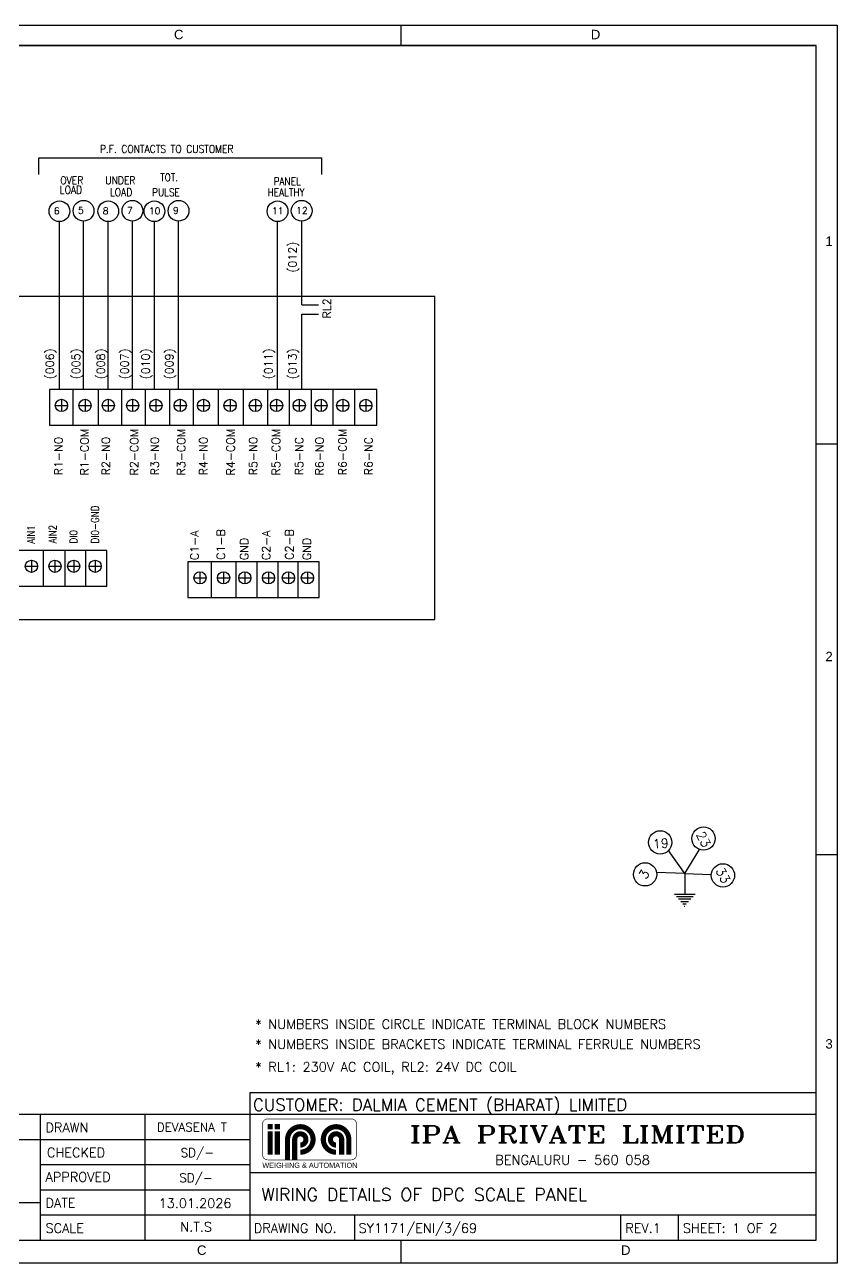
# Model space of a CAD drawing. Header units: inches. Extents: x 784 to 2184505, y 7 to 371504.
# Drawn here: x 1304381 to 1364373, y 102788 to 194290 of the extents above; entities that cross this region are included whole.
import ezdxf

# ---------------------------------------------------------------- set-up
doc = ezdxf.new("R2010")
doc.units = ezdxf.units.IN
doc.header["$MEASUREMENT"] = 0
doc.layers.add('Object', color=2, linetype='Continuous', lineweight=30)
doc.layers.add('SHEET', color=10, linetype='Continuous')
doc.styles.add('R_RomanS', font='romans.shx', dxfattribs={"width": 0.85})
doc.styles.add('ROMAMC', font='romanc.shx', dxfattribs={"height": 7})
doc.styles.add('ROMANC', font='romanc.shx', dxfattribs={"height": 5})
doc.styles.add('ROMAND', font='romand', dxfattribs={"height": 3})
doc.styles.add('ROMANS', font='romans')
doc.styles.add('ROMANT', font='romant', dxfattribs={"width": 1.3, "height": 4})
doc.styles.get("Standard").update_dxf_attribs({"font": 'arial.ttf'})

msp = doc.modelspace()

# ---------------------------------------------------------------- linework, layer by layer
for p, q in [((1305414.60313, 184458.08708, 8472.23936), (1326307.54719, 184458.08708, 8472.23936)), ((1324827.39266, 173587.76522, 4788732.06887), (1326071.22536, 173587.76522, 4788732.06887)), ((1324827.39266, 172913.83837, 4788732.06887), (1326071.22536, 172913.83837, 4788732.06887)), ((1307086.19008, 166620.36377, 2121632.24055), (1307086.19008, 165717.7451, 2121632.24055)), ((1307920.06293, 167338.96226, 6673.9574), (1307920.06293, 164704.04513, 6673.9574)), ((1308829.52909, 166620.36377, 2121632.24055), (1308829.52909, 165717.7451, 2121632.24055)), ((1309801.99394, 167338.96226, 6673.9574), (1309801.99394, 164704.04513, 6673.9574)), ((1310548.27568, 166620.36377, 2121632.24055), (1310548.27568, 165717.7451, 2121632.24055)), ((1311529.47458, 167338.96226, 6673.9574), (1311529.47458, 164704.04513, 6673.9574)), ((1312345.03434, 166620.36377, 2121632.24055), (1312345.03434, 165717.7451, 2121632.24055)), ((1313258.9153, 167338.96226, 6673.9574), (1313258.9153, 164704.04513, 6673.9574)), ((1314064.86845, 166620.36377, 2121632.24055), (1314064.86845, 165717.7451, 2121632.24055)), ((1315074.07174, 167338.96226, 6673.9574), (1315074.07174, 164704.04513, 6673.9574)), ((1315863.07866, 166620.36377, 2121632.24055), (1315863.07866, 165717.7451, 2121632.24055)), ((1316825.59122, 167338.96226, 6673.9574), (1316825.59122, 164704.04513, 6673.9574)), ((1317575.03174, 166620.36377, 2121632.24055), (1317575.03174, 165717.7451, 2121632.24055)), ((1318669.96757, 167338.96226, 6673.9574), (1318669.96757, 164704.04513, 6673.9574)), ((1319540.01263, 166620.36377, 2121632.24055), (1319540.01263, 165717.7451, 2121632.24055)), ((1320518.78629, 167338.96226, 6673.9574), (1320518.78629, 164704.04513, 6673.9574)), ((1321406.88459, 166620.36377, 2121632.24055), (1321406.88459, 165717.7451, 2121632.24055)), ((1322307.23291, 167338.96226, 6673.9574), (1322307.23291, 164704.04513, 6673.9574)), ((1322973.38517, 166620.36377, 2121632.24055), (1322973.38517, 165717.7451, 2121632.24055)), ((1323911.84835, 167338.96226, 6673.9574), (1323911.84835, 164704.04513, 6673.9574)), ((1324649.94962, 166620.36377, 2121632.24055), (1324649.94962, 165717.7451, 2121632.24055)), ((1325516.46379, 167338.96226, 6673.9574), (1325516.46379, 164704.04513, 6673.9574)), ((1326254.56506, 166620.36377, 2121632.24055), (1326254.56506, 165717.7451, 2121632.24055)), ((1327121.07923, 167338.96226, 6673.9574), (1327121.07923, 164704.04513, 6673.9574)), ((1327859.1805, 166620.36377, 2121632.24055), (1327859.1805, 165717.7451, 2121632.24055)), ((1328725.69467, 167338.96226, 6673.9574), (1328725.69467, 164704.04513, 6673.9574)), ((1329566.0316, 166620.36377, 2121632.24055), (1329566.0316, 165717.7451, 2121632.24055)), ((1306634.88074, 166169.05443, 2121632.24055), (1307537.49941, 166169.05443, 2121632.24055)), ((1308378.21976, 166169.05443, 2121632.24055), (1309280.83843, 166169.05443, 2121632.24055)), ((1310096.96634, 166169.05443, 2121632.24055), (1310999.58501, 166169.05443, 2121632.24055)), ((1311893.72501, 166169.05443, 2121632.24055), (1312796.34368, 166169.05443, 2121632.24055)), ((1313613.55911, 166169.05443, 2121632.24055), (1314516.17779, 166169.05443, 2121632.24055)), ((1315411.76933, 166169.05443, 2121632.24055), (1316314.388, 166169.05443, 2121632.24055)), ((1317123.7224, 166169.05443, 2121632.24055), (1318026.34107, 166169.05443, 2121632.24055)), ((1319088.7033, 166169.05443, 2121632.24055), (1319991.32197, 166169.05443, 2121632.24055)), ((1320955.57526, 166169.05443, 2121632.24055), (1321858.19393, 166169.05443, 2121632.24055)), ((1322522.07584, 166169.05443, 2121632.24055), (1323424.69451, 166169.05443, 2121632.24055)), ((1324198.64029, 166169.05443, 2121632.24055), (1325101.25896, 166169.05443, 2121632.24055)), ((1325803.25572, 166169.05443, 2121632.24055), (1326705.8744, 166169.05443, 2121632.24055)), ((1327407.87116, 166169.05443, 2121632.24055), (1328310.48983, 166169.05443, 2121632.24055)), ((1329114.72226, 166169.05443, 2121632.24055), (1330017.34093, 166169.05443, 2121632.24055)), ((1317317.76293, 153882.96731, 2022452.91926), (1317317.76293, 152980.34863, 2022452.91926)), ((1318151.63579, 154601.5658, -92505.36388), (1318151.63579, 151966.64867, -92505.36388)), ((1319061.10195, 153882.96731, 2022452.91926), (1319061.10195, 152980.34863, 2022452.91926)), ((1319966.79223, 154601.5658, -92505.36388), (1319966.79223, 151966.64867, -92505.36388)), ((1320632.94449, 153882.96731, 2022452.91926), (1320632.94449, 152980.34863, 2022452.91926)), ((1321504.63311, 154601.5658, -92505.36388), (1321504.63311, 151966.64867, -92505.36388)), ((1322376.28351, 153882.96731, 2022452.91926), (1322376.28351, 152980.34863, 2022452.91926)), ((1323077.76869, 154601.5658, -92505.36388), (1323077.76869, 151966.64867, -92505.36388)), ((1323848.57706, 153882.96731, 2022452.91926), (1323848.57706, 152980.34863, 2022452.91926)), ((1324549.56343, 154601.5658, 2022452.91926), (1324549.56343, 151966.64867, 2022452.91926)), ((1325251.0104, 153882.96731, 4137411.2024), (1325251.0104, 152980.34863, 4137411.2024)), ((1316866.4536, 153431.65797, 2022452.91926), (1317769.07227, 153431.65797, 2022452.91926)), ((1318609.79261, 153431.65797, 2022452.91926), (1319512.41128, 153431.65797, 2022452.91926)), ((1320181.63516, 153431.65797, 2022452.91926), (1321084.25383, 153431.65797, 2022452.91926)), ((1321924.97417, 153431.65797, 2022452.91926), (1322827.59284, 153431.65797, 2022452.91926)), ((1323397.26773, 153431.65797, 2022452.91926), (1324299.8864, 153431.65797, 2022452.91926)), ((1324799.70107, 153431.65797, 4137411.2024), (1325702.31974, 153431.65797, 4137411.2024))]:
    msp.add_line(p, q)
at = {"color": 0}
for p, q in [((1305414.60313, 183215.49262, 8472.23936), (1305414.60313, 184458.08708, 8472.23936)), ((1326307.54719, 183215.49262, 8472.23936), (1326307.54719, 184458.08708, 8472.23936)), ((1306938.18417, 167338.96226, 4788732.06887), (1306938.18417, 179744.32896, 4788732.06887)), ((1308720.10111, 167338.96226, 4788732.06887), (1308720.10111, 179783.36192, 4788732.06887)), ((1310547.74498, 167338.96226, 4788732.06887), (1310547.74498, 179744.32896, 4788732.06887)), ((1312329.66192, 167338.96226, 4788732.06887), (1312329.66192, 179783.36192, 4788732.06887)), ((1313952.91515, 167338.96226, 4788732.06887), (1313952.91515, 179744.32896, 4788732.06887)), ((1315734.83209, 167338.96226, 4788732.06887), (1315734.83209, 179783.36192, 4788732.06887)), ((1323045.47572, 167338.96226, 4788732.06887), (1323045.47572, 179744.32896, 4788732.06887)), ((1324827.39266, 173587.76522, 4788732.06887), (1324827.39266, 179783.36192, 4788732.06887)), ((1324827.39266, 167338.96226, 4788732.06887), (1324827.39266, 172913.83837, 4788732.06887)), ((1304869.51875, 154731.4005, 1071997.05253), (1304869.51875, 153829.54929, 1071997.05253)), ((1305740.46619, 155449.38799, -1041162.94866), (1305740.46619, 152816.71124, -1041162.94866)), ((1306611.37545, 154731.4005, 1071997.05253), (1306611.37545, 153829.54929, 1071997.05253)), ((1307326.87924, 155449.38799, 1071997.05253), (1307326.87924, 152816.71124, 1071997.05253)), ((1307992.46509, 154731.4005, 3185157.05371), (1307992.46509, 153829.54929, 3185157.05371)), ((1308863.41254, 155449.38799, 1071997.05253), (1308863.41254, 152816.71124, 1071997.05253)), ((1309578.87814, 154731.4005, 5298317.0549), (1309578.87814, 153829.54929, 5298317.0549)), ((1304418.59314, 154280.4749, 1071997.05253), (1305320.44435, 154280.4749, 1071997.05253)), ((1306160.44985, 154280.4749, 1071997.05253), (1307062.30106, 154280.4749, 1071997.05253)), ((1307541.53949, 154280.4749, 3185157.05371), (1308443.39069, 154280.4749, 3185157.05371)), ((1309127.95254, 154280.4749, 5298317.0549), (1310029.80374, 154280.4749, 5298317.0549)), ((1353115.46797, 131581.22173, 6061.45786), (1351915.4771, 133279.82828, 6061.45786)), ((1353115.46797, 131581.22173, 6061.45786), (1354194.40933, 133359.17783, 6061.45786)), ((1353115.46797, 131581.22173, 6061.45786), (1351036.749, 131645.79532, 6061.45786)), ((1353115.46797, 131581.22173, 6061.45786), (1353115.46797, 130056.95514, 6061.45786)), ((1353115.46797, 131581.22173, 6061.45786), (1355077.00677, 131521.03612, 6061.45786)), ((1352353.69558, 130056.95514, 6061.45786), (1353877.24036, 130056.95514, 6061.45786)), ((1352353.69558, 130056.95514, 6061.45786), (1353877.24036, 130056.95514, 6061.45786)), ((1352494.66026, 129894.1523, 6061.45786), (1353728.31686, 129894.1523, 6061.45786)), ((1352649.86177, 129714.90709, 6061.45786), (1353564.35274, 129714.90709, 6061.45786)), ((1352819.8442, 129518.59108, 6061.45786), (1353384.77315, 129518.59108, 6061.45786)), ((1352975.0474, 129339.34391, 6061.45786), (1353220.80724, 129339.34391, 6061.45786)), ((1353072.45857, 129177.16948, 6061.45786), (1353115.46797, 129177.16948, 6061.45786))]:
    msp.add_line(p, q, dxfattribs=at)
for points, elevation in [([(1334652.18888, 174201.09026), (1264634.68264, 174201.09026), (1264634.68264, 150357.16706), (1334652.18888, 150357.16706)], 6673.9574), ([(1330381.53612, 167338.96226), (1306197.73368, 167338.96226), (1306197.73368, 164704.04513), (1330381.53612, 164704.04513)], 2121632.24055), ([(1326122.69902, 154601.5658), (1316429.30654, 154601.5658), (1316429.30654, 151966.64867), (1326122.69902, 151966.64867)], 2022452.91926)]:
    msp.add_lwpolyline(points, close=True, dxfattribs=dict(elevation=elevation))
at = {"color": 0, "elevation": 1071997.05253}
msp.add_lwpolyline([(1310449.82558, 155449.38799), (1300669.45501, 155449.38799), (1300669.45501, 152816.71124), (1310449.82558, 152816.71124)], close=True, dxfattribs=at)
for centre in [(1307086.19008, 166169.05443, 2121632.24055), (1308829.52909, 166169.05443, 2121632.24055), (1310548.27568, 166169.05443, 2121632.24055), (1312345.03434, 166169.05443, 2121632.24055), (1314064.86845, 166169.05443, 2121632.24055), (1315863.07866, 166169.05443, 2121632.24055), (1317575.03174, 166169.05443, 2121632.24055), (1319540.01263, 166169.05443, 2121632.24055), (1321406.88459, 166169.05443, 2121632.24055), (1322973.38517, 166169.05443, 2121632.24055), (1324649.94962, 166169.05443, 2121632.24055), (1326254.56506, 166169.05443, 2121632.24055), (1327859.1805, 166169.05443, 2121632.24055), (1329566.0316, 166169.05443, 2121632.24055), (1317317.76293, 153431.65797, 2022452.91926), (1319061.10195, 153431.65797, 2022452.91926), (1320632.94449, 153431.65797, 2022452.91926), (1322376.28351, 153431.65797, 2022452.91926), (1323848.57706, 153431.65797, 2022452.91926), (1325251.0104, 153431.65797, 4137411.2024)]:
    msp.add_circle(centre, 451.30934)
at = {"color": 0}
for centre in [(1304869.51875, 154280.4749, 1071997.05253), (1306611.37545, 154280.4749, 1071997.05253), (1307992.46509, 154280.4749, 3185157.05371), (1309578.87814, 154280.4749, 5298317.0549)]:
    msp.add_circle(centre, 450.9256, dxfattribs=at)
at = {"layer": 'SHEET', "color": 0, "linetype": 'Continuous'}
for p, q in [((1332169.84369, 192748.30624, 12132.91572), (1332169.84369, 194289.66212, 12132.91572)), ((1364367.65306, 163305.72163, 12132.91572), (1362824.38373, 163305.96783, 12132.91572))]:
    msp.add_line(p, q, dxfattribs=at)
at = {"layer": 'SHEET', "color": 124, "linetype": 'Continuous', "true_color": 0x00a183}
for p, q in [((1242064.07449, 192748.30624, 12132.91572), (1362824.38373, 192748.30624, 12132.91572)), ((1242064.07449, 192748.30624, 12132.91572), (1362824.38373, 192748.30624, 12132.91572)), ((1242064.07449, 192748.30624, 12132.91572), (1362824.38373, 192748.30624, 12132.91572)), ((1362824.38373, 192748.30624, 12132.91572), (1242064.07449, 192748.30624, 12132.91572)), ((1362824.38373, 104500.38795, 12132.91572), (1362824.38373, 192748.30624, 12132.91572)), ((1364362.8121, 132960.8238, 12132.91572), (1362824.38373, 132961.06923, 12132.91572)), ((1321022.73822, 113789.64251, 12132.91572), (1321022.73822, 115406.58465, 12132.91572)), ((1321022.73822, 115406.58465, 12132.91572), (1362824.38373, 115406.58465, 12132.91572)), ((1321022.73822, 113789.64251, 12132.91572), (1321022.73822, 115406.58465, 12132.91572)), ((1242064.07449, 113789.64251, 12132.91572), (1362824.38373, 113789.64251, 12132.91572)), ((1242064.07449, 113789.64251, 12132.91572), (1362824.38373, 113789.64251, 12132.91572)), ((1305540.6473, 104500.38795, 12132.91572), (1305540.6473, 113789.64251, 12132.91572)), ((1313281.69276, 104500.38795, 12132.91572), (1313281.69276, 113789.64251, 12132.91572)), ((1321022.73822, 104500.38795, 12132.91572), (1321022.73822, 113789.64251, 12132.91572)), ((1291606.76546, 111931.7916, 12132.91572), (1321022.73822, 111931.7916, 12132.91572)), ((1305540.6473, 110073.94069, 12132.91572), (1321022.73822, 110073.94069, 12132.91572)), ((1321022.73822, 109480.92935, 12132.91572), (1362824.38373, 109480.92935, 12132.91572)), ((1305540.6473, 108216.08977, 12132.91572), (1321022.73822, 108216.08977, 12132.91572)), ((1291606.76546, 107287.16432, 12132.91572), (1305540.6473, 107287.16432, 12132.91572)), ((1305540.6473, 106358.23886, 12132.91572), (1362824.38373, 106358.23886, 12132.91572)), ((1328763.78369, 104500.38795, 12132.91572), (1328763.78369, 106358.23886, 12132.91572)), ((1348392.31102, 104500.38795, 12132.91572), (1348392.31102, 106358.23886, 12132.91572)), ((1352642.14874, 104500.38795, 12132.91572), (1352642.14874, 106358.23886, 12132.91572)), ((1242064.07449, 104500.38795, 12132.91572), (1362824.38373, 104500.38795, 12132.91572)), ((1332169.84369, 102788.47582, 12132.91572), (1332169.84369, 104500.38795, 12132.91572))]:
    msp.add_line(p, q, dxfattribs=at)
at = {"layer": 'SHEET', "color": 124, "linetype": 'Continuous', "true_color": 0x00a183, "elevation": 12132.91572}
msp.add_lwpolyline([(1364372.59282, 102788.47582), (1235871.23812, 102788.47582), (1235871.23812, 194269.90309), (1364372.59282, 194269.90309)], close=True, dxfattribs=at)
at = {"layer": 'SHEET', "color": 4, "linetype": 'Continuous', "const_width": 45.25582}
msp.add_lwpolyline([(1328496.25388, 113454.00389), (1322317.62793, 113454.00389, 0.4142135624), (1321940.49611, 113076.87208), (1321940.49611, 110802.53052, 0.4142135624), (1322317.62793, 110425.39871), (1328496.25388, 110425.39871, 0.4142135624), (1328873.3857, 110802.53052), (1328873.3857, 113076.87208, 0.4142135624)], format="xyb", close=True, dxfattribs=at)
at = {"layer": 'SHEET', "color": 4, "linetype": 'Continuous', "const_width": 377.13182}
for points in [[(1322502.54246, 112688.03925), (1322502.54246, 113065.17107)], [(1322502.54246, 110802.38017), (1322502.54246, 112537.18653)], [(1323030.527, 112688.03925), (1323030.527, 113065.17107)], [(1323030.527, 110802.38017), (1323030.527, 112537.18653)], [(1323784.79064, 110425.24835), (1323784.79064, 111933.77562)]]:
    msp.add_lwpolyline(points, dxfattribs=at)
for points in [[(1323784.79064, 111933.77562, -2.4142135624), (1324727.62018, 110990.94608, 0.048516246)], [(1328310.37245, 110802.38017), (1328310.37245, 111933.77562, 2.4142135624), (1327367.5429, 110990.94608, 0.362037375)], [(1324312.77518, 110425.24835), (1324312.77518, 111933.77562, -2.4142135624), (1324727.62018, 111518.93062, 1.7118172848)], [(1327782.3879, 110802.38017), (1327782.3879, 111933.77562, 2.4142135624), (1327367.5429, 111518.93062, 0.3121925891)]]:
    msp.add_lwpolyline(points, format="xyb", dxfattribs=at)
at = {"layer": 'SHEET', "color": 0}
for centre, radius in [((1306938.18417, 180509.76731, 4788732.06887), 765.43836), ((1308720.10111, 180548.80027, 4788732.06887), 765.43836), ((1310547.74498, 180509.76731, 4788732.06887), 765.43836), ((1312329.66192, 180548.80027, 4788732.06887), 765.43836), ((1313952.91515, 180509.76731, 4788732.06887), 765.43836), ((1315734.83209, 180548.80027, 4788732.06887), 765.43836), ((1323045.47572, 180509.76731, 4788732.06887), 765.43836), ((1324827.39266, 180548.80027, 4788732.06887), 765.43836), ((1351302.59464, 133883.05901, 6061.45786), 859.94896), ((1354503.09198, 134161.8155, 6061.45786), 859.94896), ((1350186.10421, 131519.63801, 6061.45786), 859.94896), ((1355933.53841, 131444.4478, 6061.45786), 859.94896)]:
    msp.add_circle(centre, radius, dxfattribs=at)

# ---------------------------------------------------------------- texts
at = {"color": 0, "linetype": 'Continuous', "style": 'R_RomanS', "width": 0.85}
for s, height, p in [('P.F. CONTACTS TO CUSTOMER', 581.3829712, (1309925.03336, 184824.99334, 3741398.33276)), ('OVER ', 581.382971, (1307001.32973, 182502.71363, 4642432.86963)), ('UNDER', 581.382971, (1310321.43504, 182502.71363, 4642432.86963)), ('TOT.', 567.317254, (1314376.4931, 182723.67602, 4595747.6387)), ('PANEL', 567.317254, (1322754.41772, 182438.19679, 4595747.6387)), ('LOAD', 581.382971, (1306962.75869, 181804.86917, 4642432.86963)), ('LOAD', 581.382971, (1310665.00823, 181629.04607, 4642433.62093)), ('PULSE', 567.317254, (1313784.10641, 181634.07644, 4595747.6387)), ('HEALTHY', 567.317254, (1322312.55764, 181616.56307, 4595747.6387))]:
    msp.add_text(s, height=height, dxfattribs=at).set_placement(p)
at = {"color": 0, "linetype": 'Continuous', "style": 'ROMANC'}
for s, height, p in [('6', 498.21284, (1306528.5509, 180287.66531, 4640364.17686)), ('5', 498.21284, (1308310.46784, 180326.69826, 4640364.17686)), ('8', 498.21284, (1310138.11171, 180287.66531, 4640364.17686)), ('7', 498.21284, (1311920.02865, 180326.69826, 4640364.17686)), ('10', 498.212836, (1313543.28188, 180287.66531, 4640364.17686)), ('9', 498.21284, (1315325.19882, 180326.69826, 4640364.17686)), ('11', 498.212836, (1322635.84245, 180287.66531, 4640364.17686)), ('12', 498.212836, (1324417.75939, 180326.69826, 4640364.17686))]:
    msp.add_text(s, height=height, dxfattribs=at).set_placement(p)
at = {"color": 0, "style": 'R_RomanS', "width": 0.85}
for s, p in [('DI0-GND', (1309842.67546, 155968.06506, 1072020.60599)), ('AIN1', (1305121.77292, 155945.55226, 1072020.60599)), ('AIN2', (1306719.72911, 155968.06506, 1072020.60599)), ('DI0', (1308256.26241, 155968.06506, 1072020.60599))]:
    msp.add_text(s, height=552.578346, rotation=90, dxfattribs=at).set_placement(p)
at = {"color": 0, "style": 'ROMAND'}
for s, height, p in [('CUSTOMER: DALMIA CEMENT (BHARAT) LIMITED', 891.4686096, (1321235.14851, 114053.89302, 9781.55083)), ('DRAWN', 696.694092, (1305912.69105, 112464.21941, 12132.91572)), ('DEVASENA T', 643.056664, (1314140.42009, 112523.43066, 12132.91572)), ('CHECKED', 696.694092, (1306017.81262, 110615.24661, 12132.91572)), ('SD/-', 643.056664, (1315891.87463, 110636.68323, 12132.91572)), ('APPROVED', 696.694092, (1305912.69105, 108809.34927, 12132.91572)), ('SD/-', 643.056664, (1315793.2056, 108783.99626, 12132.91572)), ('WIRING DETAILS OF DPC SCALE PANEL', 938.3880101, (1321858.65397, 107389.21242, 12015.34748)), ('DATE', 696.694092, (1305912.69105, 106895.10573, 12132.91572)), ('13.01.2026', 697.03662, (1314264.87015, 106870.51931, 12132.91572)), ('SCALE', 696.694092, (1305912.69105, 105033.57115, 12132.91572)), ('N.T.S', 696.694092, (1315870.48601, 105131.93335, 12132.91572)), ('DRAWING NO.', 696.6940917, (1321288.23192, 105032.81576, 12132.91572)), ('SY1171/ENI/3/69', 696.6940917, (1329029.27738, 105032.81576, 12132.91572)), ('REV.1', 696.694092, (1348721.00577, 105032.81576, 12132.91572)), ('SHEET: 1 OF 2', 696.6940917, (1352970.84349, 105032.81576, 12132.91572))]:
    msp.add_text(s, height=height, dxfattribs=at).set_placement(p)
at = {"color": 4, "style": 'ROMANT', "width": 1.3}
msp.add_text('IPA PRIVATE LIMITED', height=1258.2536029, dxfattribs=at).set_placement((1332804.15311, 111672.49081, 424861.84625))
at = {"color": 4, "style": 'ROMAND'}
msp.add_text('BENGALURU - 560 058', height=707.7676516, dxfattribs=at).set_placement((1339108.47609, 110064.65234, 424861.84625))
at = {"layer": 'Object', "color": 7, "insert": (1318184.69606, 110219.53637), "char_height": 385.1902062, "width": 14498.5023624, "attachment_point": 1, "style": 'ROMANS'}
msp.add_mtext('\\pxqc;{\\fArial|b0|i0|c0|p0;\\C4;WEIGHING & AUTOMATION}', dxfattribs=at)
at = {"layer": 'SHEET', "color": 0, "linetype": 'Continuous'}
for s, p in [('C', (1315396.15716, 193221.28444, 12132.91572)), ('D', (1346179.1358, 193221.28444, 12132.91572)), ('1', (1363501.51884, 177952.35082, 12132.91572)), ('2', (1363501.51884, 147270.13033, 12132.91572)), ('3', (1363501.51884, 118647.1194, 12132.91572)), ('C', (1317094.69846, 103405.4061, 12132.91572)), ('D', (1348404.65593, 103405.40566, 12132.91572))]:
    msp.add_text(s, height=696.69409, dxfattribs=at).set_placement(p)
at = {"layer": 'SHEET', "color": 0, "linetype": 'Continuous', "style": 'ROMAMC'}
for s, p in [('(012)', (1324451.89072, 175986.16323, -2368041.22243)), ('RL2', (1326990.47689, 172584.9507, -2368041.22243)), ('(006)', (1306530.72908, 168099.29359, -2405272.6295)), ('(005)', (1308462.98552, 168099.29359, -2405272.6295)), ('(008)', (1310291.23849, 168099.29359, -2368041.22243)), ('(007)', (1312053.41138, 168099.29359, -2368041.22243)), ('(010)', (1313604.57839, 168099.29359, -2368041.22243)), ('(009)', (1315353.1446, 168099.29359, -2368041.22243)), ('(011)', (1322668.45739, 168099.29359, -2368041.22243)), ('(013)', (1324451.89072, 168099.29359, -2368041.22243)), ('R1-NO', (1307172.67969, 160996.87288, 2121655.81405)), ('R1-COM', (1309091.7683, 160987.13539, 2121655.81405)), ('R2-NO', (1310669.53301, 160996.87288, 2121655.81405)), ('R2-COM', (1312765.57642, 160987.13539, 2121655.81405)), ('R3-NO', (1314278.80223, 160996.87288, 2121655.81405)), ('R3-COM', (1316226.10103, 160987.13539, 2121655.81405)), ('R4-NO', (1317868.40463, 160996.87288, 2121655.81405)), ('R4-COM', (1319883.24727, 160987.13539, 2121655.81405)), ('R5-NO', (1321549.49714, 160996.87288, 2121655.81405)), ('R5-COM', (1323230.94667, 160987.13539, 2121655.81405)), ('R5-NC', (1324937.78917, 160996.87288, 2121655.81405)), ('R6-NO', (1326440.17755, 160987.13539, 2121655.81405)), ('R6-COM', (1328147.02005, 160996.87288, 2121655.81405)), ('R6-NC', (1330068.63138, 160996.87288, 2121655.81405)), ('C1-A', (1317219.60406, 154737.06192, 2022476.49277)), ('C1-B', (1319159.20917, 154759.59388, 2022476.49277)), ('C2-A', (1322503.72614, 154737.06192, 2022476.49277)), ('C2-B', (1324221.4788, 154759.59388, 2022476.49277)), ('GND', (1320885.41333, 154737.06192, 2022476.49277)), ('GND', (1325503.47925, 154737.06192, 4137434.77591))]:
    msp.add_text(s, height=601.745975, rotation=90, dxfattribs=at).set_placement(p)
at = {"layer": 'SHEET', "color": 0, "style": 'ROMAND'}
for s, height, rotation, p in [('23', 678.304663, 298.0360570921, (1353931.15796, 134465.51141, 6061.45786)), ('19', 678.304663, 4.5267869343, (1350795.53923, 133420.74979, 6061.45786)), ('3', 678.30466, 57.5079898668, (1350249.94308, 131094.10992, 6061.45786)), ('33', 678.304663, 298.0360570921, (1355376.91981, 131793.55451, 6061.45786))]:
    msp.add_text(s, height=height, rotation=rotation, dxfattribs=at).set_placement(p)
for s, p in [('* NUMBERS INSIDE CIRCLE INDICATE TERMINAL BLOCK NUMBERS', (1321405.488, 120101.60514, 20507318.33302)), ('* NUMBERS INSIDE BRACKETS INDICATE TERMINAL FERRULE NUMBERS', (1321405.488, 118618.23197, 20507318.33302)), ('* RL1: 230V AC COIL, RL2: 24V DC COIL', (1321405.488, 116947.34139, 20507318.33302))]:
    msp.add_text(s, height=700, dxfattribs=at).set_placement(p)

doc.saveas('drawing.dxf')
